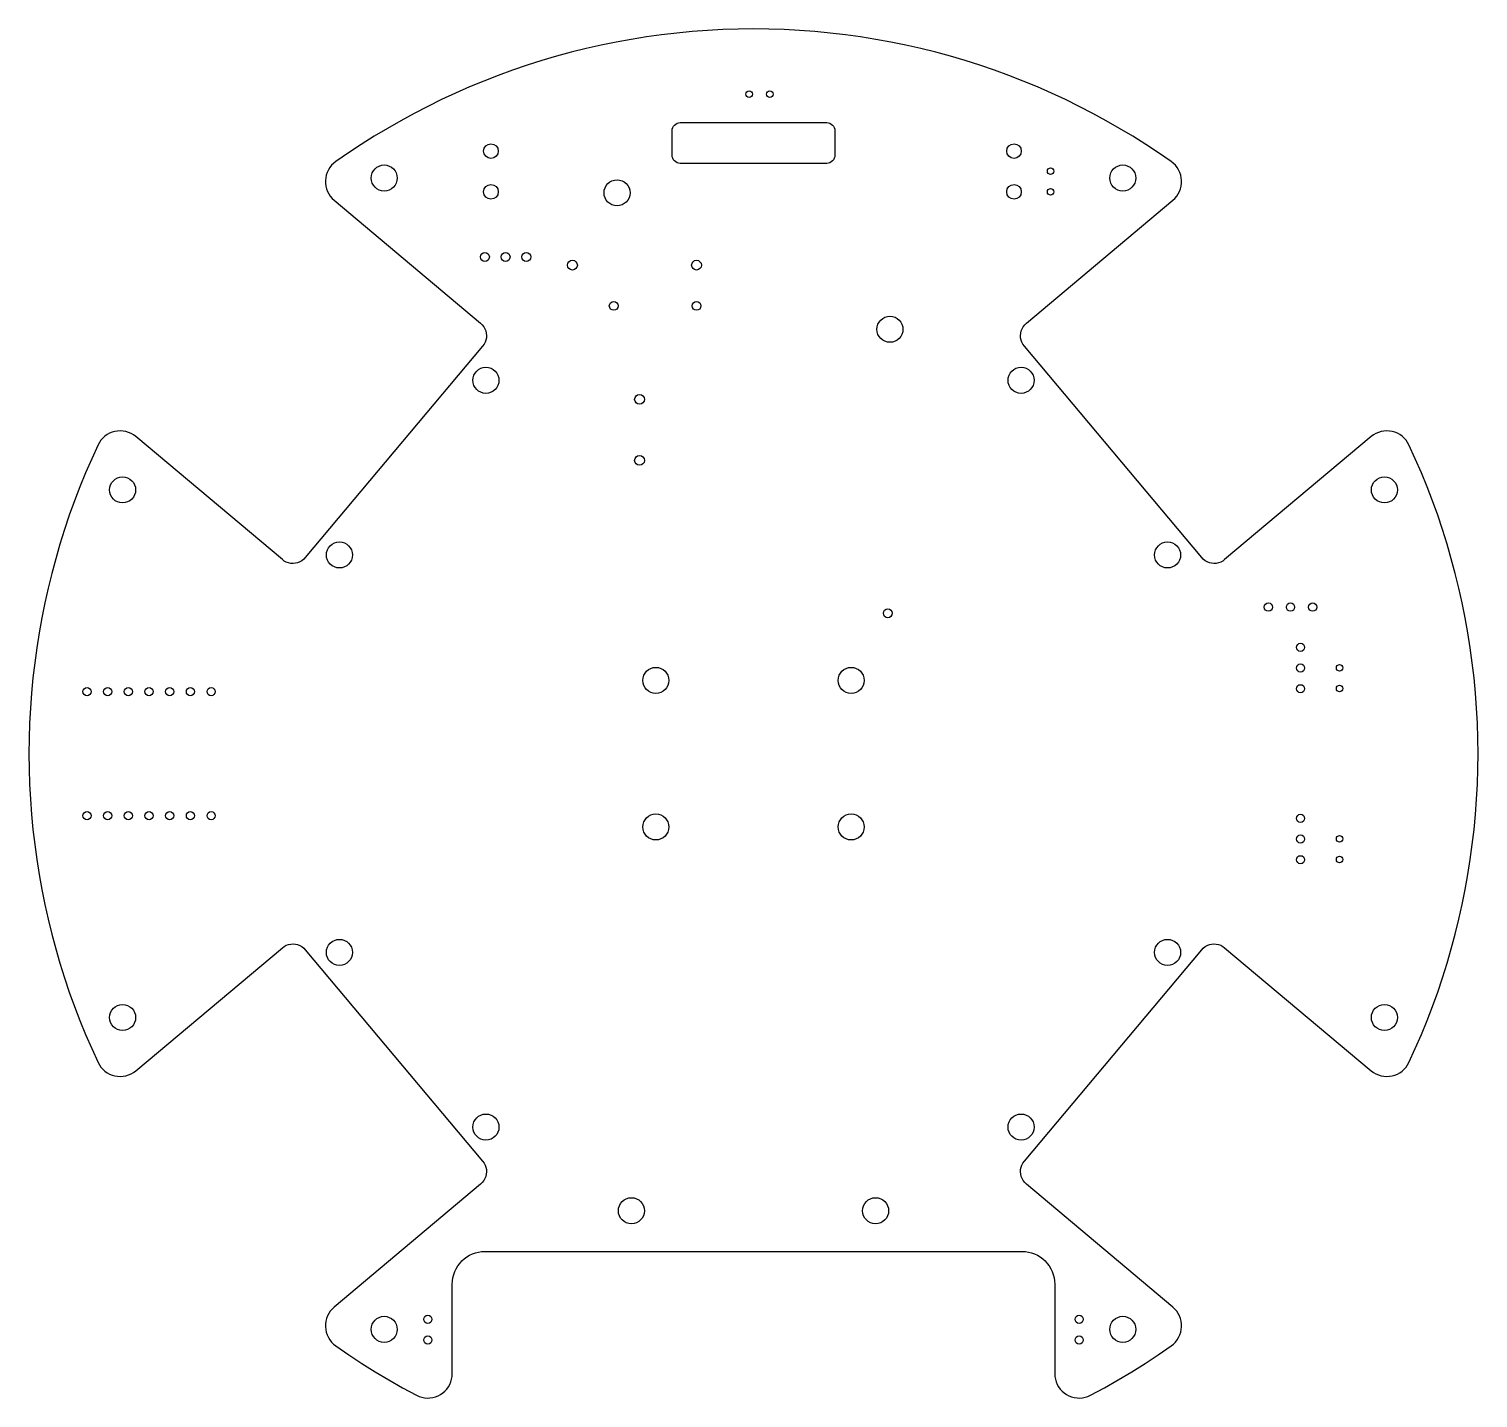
# Model space of a CAD drawing. Header units: millimetres. Extents: x -194 to -16, y 26 to 194.
import ezdxf

# ---------------------------------------------------------------- set-up
doc = ezdxf.new("R2010")
doc.units = ezdxf.units.MM
doc.layers.get('0').update_dxf_attribs({"linetype": 'CONTINUOUS'})

msp = doc.modelspace()

# ---------------------------------------------------------------- linework, layer by layer
for points in [[(-145.758144, 25.965877), (-145.422614, 25.898416), (-145.081585, 25.86961), (-144.739493, 25.879832), (-144.400792, 25.928951), (-144.06989, 26.016326), (-143.751092, 26.140822), (-143.448549, 26.300817), (-143.166196, 26.494229), (-142.90771, 26.718541), (-142.676455, 26.970834), (-142.475439, 27.247824), (-142.307279, 27.545907), (-142.174164, 27.861202), (-142.077825, 28.189607), (-142.019518, 28.526848), (-142, 28.868535), (-142, 39.868535), (-141.980671, 40.260598), (-141.923072, 40.648886), (-141.827692, 41.029658), (-141.69545, 41.399248), (-141.527619, 41.754097), (-141.325816, 42.090787), (-141.091984, 42.406077), (-140.828375, 42.696929), (-140.537527, 42.960543), (-140.222241, 43.19438), (-139.885554, 43.396189), (-139.530708, 43.564025), (-139.16112, 43.696273), (-138.78035, 43.791659), (-138.392063, 43.849265), (-138, 43.868535), (-72, 43.868535), (-71.607927, 43.849339), (-71.219631, 43.79174), (-70.83885, 43.696358), (-70.469251, 43.564112), (-70.114395, 43.396275), (-69.777699, 43.194465), (-69.462405, 42.960624), (-69.17155, 42.697004), (-68.907935, 42.406145), (-68.674099, 42.090847), (-68.472294, 41.754148), (-68.304463, 41.399289), (-68.172223, 41.029688), (-68.076848, 40.648906), (-68.019255, 40.260608), (-68, 39.868535), (-68, 28.868535), (-67.980452, 28.526851), (-67.922145, 28.189614), (-67.825807, 27.861213), (-67.692694, 27.54592), (-67.524535, 27.247841), (-67.323522, 26.970853), (-67.092268, 26.718563), (-66.833785, 26.494253), (-66.551436, 26.300843), (-66.248895, 26.14085), (-65.930101, 26.016355), (-65.599202, 25.928981), (-65.260504, 25.879863), (-64.918416, 25.86964), (-64.57739, 25.898447), (-64.241864, 25.965907), (-63.916205, 26.071143), (-63.604651, 26.212786), (-61.896693, 27.134058), (-60.209226, 28.092349), (-58.543055, 29.087205), (-56.898971, 30.118151), (-55.277756, 31.1847), (-53.68018, 32.286342), (-53.411923, 32.499643), (-53.169744, 32.742148), (-52.956804, 33.010691), (-52.775881, 33.301769), (-52.629337, 33.611582), (-52.519084, 33.936087), (-52.446561, 34.271049), (-52.412714, 34.612097), (-52.417986, 34.954779), (-52.462306, 35.294625), (-52.545098, 35.627198), (-52.66528, 35.948158), (-52.821284, 36.253317), (-53.011074, 36.538692), (-53.232173, 36.800559), (-53.481696, 37.0355), (-71.48374, 52.141009), (-71.688692, 52.339563), (-71.863306, 52.565259), (-72.004021, 52.813509), (-72.107974, 53.079258), (-72.173049, 53.357096), (-72.19792, 53.641367), (-72.182081, 53.926284), (-72.125855, 54.206047), (-72.030386, 54.474961), (-71.897618, 54.72755), (-71.730254, 54.958673), (-49.941682, 80.925281), (-49.743138, 81.130241), (-49.517439, 81.304851), (-49.269188, 81.445564), (-49.003438, 81.549515), (-48.725599, 81.614588), (-48.441327, 81.639457), (-48.15641, 81.623618), (-47.876647, 81.567392), (-47.607733, 81.471924), (-47.355143, 81.339158), (-47.124018, 81.171795), (-29.121973, 66.066286), (-28.84727, 65.861348), (-28.55099, 65.689071), (-28.236995, 65.551711), (-27.909381, 65.45106), (-27.572426, 65.388432), (-27.230527, 65.364645), (-26.888146, 65.380009), (-26.549751, 65.434323), (-26.219759, 65.526879), (-25.902477, 65.656468), (-25.602047, 65.821399), (-25.322388, 66.019521), (-25.067151, 66.248246), (-24.839667, 66.504589), (-24.642906, 66.785206), (-24.479434, 67.086434), (-23.70268, 68.781968), (-22.961625, 70.493406), (-22.256593, 72.219996), (-21.587895, 73.96098), (-20.955824, 75.715593), (-20.360657, 77.483065), (-19.802656, 79.262621), (-19.282067, 81.053478), (-18.799116, 82.85485), (-18.354018, 84.665946), (-17.946966, 86.485971), (-17.57814, 88.314125), (-17.247702, 90.149607), (-16.955796, 91.99161), (-16.702552, 93.839324), (-16.48808, 95.69194), (-16.312474, 97.548642), (-16.175811, 99.408617), (-16.078153, 101.271047), (-16.01954, 103.135114), (-16, 105), (-16.01954, 106.864886), (-16.078153, 108.728953), (-16.175811, 110.591383), (-16.312474, 112.451358), (-16.48808, 114.30806), (-16.702552, 116.160676), (-16.955796, 118.00839), (-17.247702, 119.850393), (-17.57814, 121.685875), (-17.946966, 123.514029), (-18.354018, 125.334054), (-18.799116, 127.14515), (-19.282067, 128.946522), (-19.802656, 130.737379), (-20.360657, 132.516935), (-20.955824, 134.284407), (-21.587895, 136.03902), (-22.256593, 137.780004), (-22.961625, 139.506594), (-23.70268, 141.218032), (-24.479434, 142.913566), (-24.642898, 143.214799), (-24.83966, 143.495416), (-25.067144, 143.751761), (-25.322382, 143.980487), (-25.602042, 144.178609), (-25.902473, 144.343541), (-26.219756, 144.47313), (-26.549749, 144.565686), (-26.888145, 144.620001), (-27.230527, 144.635364), (-27.572427, 144.611577), (-27.909384, 144.548949), (-28.236998, 144.448298), (-28.550994, 144.310937), (-28.847275, 144.13866), (-29.121973, 143.933714), (-47.124018, 128.828205), (-47.355148, 128.660851), (-47.607737, 128.528086), (-47.87665, 128.432618), (-48.156411, 128.376392), (-48.441327, 128.360553), (-48.725597, 128.385423), (-49.003434, 128.450495), (-49.269183, 128.554445), (-49.517433, 128.695157), (-49.743131, 128.869767), (-49.941682, 129.074719), (-71.730254, 155.041327), (-71.897624, 155.272446), (-72.030393, 155.525037), (-72.125862, 155.793951), (-72.182088, 156.073715), (-72.197927, 156.358633), (-72.173056, 156.642905), (-72.107981, 156.920745), (-72.004028, 157.186494), (-71.863311, 157.434745), (-71.688697, 157.660442), (-71.48374, 157.858991), (-53.481696, 172.9645), (-53.232159, 173.199431), (-53.011051, 173.461296), (-52.821253, 173.74667), (-52.665242, 174.051829), (-52.545055, 174.372791), (-52.462259, 174.705367), (-52.417936, 175.045215), (-52.412664, 175.387902), (-52.446512, 175.728953), (-52.519038, 176.063918), (-52.629296, 176.388425), (-52.775846, 176.69824), (-52.956776, 176.989317), (-53.169724, 177.257859), (-53.411911, 177.50036), (-53.680177, 177.713656), (-55.2326, 178.784862), (-56.807375, 179.82293), (-58.403794, 180.827394), (-60.021141, 181.797801), (-61.658689, 182.733717), (-63.315702, 183.634721), (-64.991437, 184.500408), (-66.68514, 185.33039), (-68.396051, 186.124293), (-70.123403, 186.881762), (-71.866418, 187.602456), (-73.624314, 188.286051), (-75.396301, 188.932241), (-77.181584, 189.540734), (-78.979362, 190.111259), (-80.788825, 190.643558), (-82.609163, 191.137393), (-84.439556, 191.592541), (-86.279184, 192.008799), (-88.12722, 192.385979), (-89.982833, 192.723912), (-91.845192, 193.022446), (-93.713458, 193.281447), (-95.586793, 193.5008), (-97.464356, 193.680404), (-99.345304, 193.82018), (-101.228791, 193.920065), (-103.113972, 193.980014), (-105, 194), (-106.886028, 193.980014), (-108.771209, 193.920065), (-110.654696, 193.82018), (-112.535644, 193.680404), (-114.413207, 193.5008), (-116.286542, 193.281447), (-118.154808, 193.022446), (-120.017167, 192.723912), (-121.87278, 192.385979), (-123.720816, 192.008799), (-125.560444, 191.592541), (-127.390837, 191.137393), (-129.211175, 190.643558), (-131.020638, 190.111259), (-132.818416, 189.540734), (-134.603699, 188.932241), (-136.375686, 188.286051), (-138.133582, 187.602456), (-139.876597, 186.881762), (-141.603949, 186.124293), (-143.31486, 185.33039), (-145.008563, 184.500408), (-146.684298, 183.634721), (-148.341311, 182.733717), (-149.978859, 181.797801), (-151.596206, 180.827394), (-153.192625, 179.82293), (-154.7674, 178.784862), (-156.319823, 177.713656), (-156.588054, 177.500319), (-156.830236, 177.25782), (-157.043179, 176.989281), (-157.224105, 176.698207), (-157.370653, 176.388397), (-157.480909, 176.063895), (-157.553435, 175.728935), (-157.587284, 175.387889), (-157.582014, 175.045208), (-157.537695, 174.705364), (-157.454904, 174.372792), (-157.334722, 174.051833), (-157.178718, 173.746676), (-156.988928, 173.461303), (-156.767828, 173.199438), (-156.518304, 172.9645), (-138.51626, 157.858991), (-138.311308, 157.660437), (-138.136694, 157.434741), (-137.995979, 157.186491), (-137.892026, 156.920742), (-137.826951, 156.642904), (-137.80208, 156.358633), (-137.817919, 156.073716), (-137.874145, 155.793953), (-137.969614, 155.525039), (-138.102382, 155.27245), (-138.269746, 155.041327), (-160.058318, 129.074719), (-160.256862, 128.869759), (-160.482561, 128.695149), (-160.730812, 128.554436), (-160.996562, 128.450485), (-161.274401, 128.385412), (-161.558673, 128.360543), (-161.84359, 128.376382), (-162.123353, 128.432608), (-162.392267, 128.528076), (-162.644857, 128.660842), (-162.875982, 128.828205), (-180.878027, 143.933714), (-181.15273, 144.138652), (-181.44901, 144.310929), (-181.763005, 144.448289), (-182.090619, 144.54894), (-182.427574, 144.611568), (-182.769473, 144.635355), (-183.111854, 144.619991), (-183.450249, 144.565677), (-183.780241, 144.473121), (-184.097523, 144.343532), (-184.397953, 144.178601), (-184.677612, 143.980479), (-184.932849, 143.751754), (-185.160333, 143.495411), (-185.357094, 143.214794), (-185.520566, 142.913566), (-186.297319, 141.218033), (-187.038374, 139.506596), (-187.743405, 137.780007), (-188.412103, 136.039025), (-189.044174, 134.284413), (-189.63934, 132.516941), (-190.197341, 130.737387), (-190.71793, 128.946532), (-191.20088, 127.145161), (-191.645979, 125.334066), (-192.053031, 123.514042), (-192.421857, 121.685889), (-192.752295, 119.850408), (-193.044201, 118.008407), (-193.297445, 116.160694), (-193.511918, 114.30808), (-193.687524, 112.451378), (-193.824187, 110.591405), (-193.921846, 108.728976), (-193.980459, 106.86491), (-194, 105.000025), (-193.98046, 103.13514), (-193.921848, 101.271074), (-193.82419, 99.408646), (-193.687528, 97.548672), (-193.511923, 95.691971), (-193.297452, 93.839356), (-193.044208, 91.991643), (-192.752304, 90.149641), (-192.421866, 88.314161), (-192.053041, 86.486007), (-191.645991, 84.665983), (-191.200893, 82.854888), (-190.717944, 81.053517), (-190.197355, 79.262661), (-189.639356, 77.483107), (-189.04419, 75.715635), (-188.41212, 73.961023), (-187.743423, 72.22004), (-187.038393, 70.49345), (-186.297339, 68.782013), (-185.520587, 67.08648), (-185.357127, 66.785242), (-185.160367, 66.504618), (-184.932885, 66.248268), (-184.677648, 66.019537), (-184.397988, 65.82141), (-184.097555, 65.656473), (-183.780271, 65.526879), (-183.450276, 65.434319), (-183.111877, 65.380002), (-182.769492, 65.364635), (-182.427588, 65.388421), (-182.090629, 65.451048), (-181.763011, 65.551699), (-181.449011, 65.68906), (-181.152728, 65.861338), (-180.878027, 66.066286), (-162.875982, 81.171795), (-162.644852, 81.339149), (-162.392263, 81.471914), (-162.12335, 81.567382), (-161.843589, 81.623608), (-161.558673, 81.639447), (-161.274403, 81.614577), (-160.996566, 81.549505), (-160.730817, 81.445555), (-160.482567, 81.304843), (-160.256869, 81.130233), (-160.058318, 80.925281), (-138.269746, 54.958673), (-138.102376, 54.727554), (-137.969607, 54.474963), (-137.874138, 54.206049), (-137.817912, 53.926285), (-137.802073, 53.641367), (-137.826944, 53.357095), (-137.892019, 53.079255), (-137.995972, 52.813506), (-138.136689, 52.565255), (-138.311303, 52.339558), (-138.51626, 52.141009), (-156.518304, 37.0355), (-156.767865, 36.800596), (-156.988968, 36.538728), (-157.178762, 36.25335), (-157.334769, 35.948187), (-157.454952, 35.627223), (-157.537744, 35.294646), (-157.582064, 34.954796), (-157.587334, 34.612109), (-157.553485, 34.271057), (-157.480958, 33.936092), (-157.3707, 33.611584), (-157.22415, 33.301769), (-157.043221, 33.01069), (-156.830273, 32.742147), (-156.588087, 32.499643), (-156.319823, 32.286344), (-154.722244, 31.184705), (-153.10103, 30.118155), (-151.456946, 29.087206), (-149.790775, 28.09235), (-148.103308, 27.134058), (-146.395349, 26.212786), (-146.083806, 26.071115)], [(-95.80491, 177.519215), (-96, 177.5), (-114, 177.5), (-114.19509, 177.519215), (-114.382683, 177.57612), (-114.55557, 177.66853), (-114.707107, 177.792893), (-114.83147, 177.94443), (-114.92388, 178.117317), (-114.980785, 178.30491), (-115, 178.5), (-115, 181.5), (-114.980785, 181.69509), (-114.92388, 181.882683), (-114.83147, 182.05557), (-114.707107, 182.207107), (-114.55557, 182.33147), (-114.382683, 182.42388), (-114.19509, 182.480785), (-114, 182.5), (-96, 182.5), (-95.80491, 182.480785), (-95.617317, 182.42388), (-95.44443, 182.33147), (-95.292893, 182.207107), (-95.16853, 182.05557), (-95.07612, 181.882683), (-95.019215, 181.69509), (-95, 181.5), (-95, 178.5), (-95.019215, 178.30491), (-95.07612, 178.117317), (-95.16853, 177.94443), (-95.292893, 177.792893), (-95.44443, 177.66853), (-95.617317, 177.57612)]]:
    msp.add_lwpolyline(points, close=True)
for centre, radius in [((-105.54, 186), 0.4), ((-103, 186), 0.4), ((-137.25, 179), 0.9), ((-73, 179), 0.9), ((-150.362, 175.699), 1.6), ((-68.5, 176.54), 0.4), ((-59.6379, 175.699), 1.6), ((-137.25, 174), 0.9), ((-121.764, 173.882), 1.6), ((-73, 174), 0.9), ((-68.5, 174), 0.4), ((-138, 166), 0.55), ((-135.46, 166), 0.55), ((-132.92, 166), 0.55), ((-127.24, 165), 0.6), ((-112, 165), 0.6), ((-122.16, 160), 0.55), ((-112, 160), 0.55), ((-88.236, 157.118), 1.6), ((-137.867, 150.854), 1.6), ((-72.1331, 150.854), 1.6), ((-119, 148.512754), 0.6), ((-119, 141.012754), 0.6), ((-182.501, 137.396), 1.6), ((-27.4985, 137.396), 1.6), ((-155.865, 129.405), 1.6), ((-54.1351, 129.405), 1.6), ((-41.75, 123), 0.508), ((-39.0322, 123), 0.508), ((-36.3144, 123), 0.508), ((-88.5, 122.25), 0.55), ((-37.8, 118.055), 0.5), ((-37.8, 115.515), 0.5), ((-33, 115.54), 0.4), ((-117, 114), 1.6), ((-93, 114), 1.6), ((-186.87, 112.62), 0.5), ((-184.33, 112.62), 0.5), ((-181.79, 112.62), 0.5), ((-179.25, 112.62), 0.5), ((-176.71, 112.62), 0.5), ((-174.17, 112.62), 0.5), ((-171.63, 112.62), 0.5), ((-37.8, 112.975), 0.5), ((-33, 113), 0.4), ((-186.87, 97.38), 0.5), ((-184.33, 97.38), 0.5), ((-181.79, 97.38), 0.5), ((-179.25, 97.38), 0.5), ((-176.71, 97.38), 0.5), ((-174.17, 97.38), 0.5), ((-171.63, 97.38), 0.5), ((-117, 96), 1.6), ((-93, 96), 1.6), ((-37.8, 97.055), 0.5), ((-37.8, 94.515), 0.5), ((-33, 94.54), 0.4), ((-37.8, 91.975), 0.5), ((-33, 92), 0.4), ((-155.865, 80.595), 1.6), ((-54.1351, 80.595), 1.6), ((-182.501, 72.6037), 1.6), ((-27.4985, 72.6037), 1.6), ((-137.867, 59.1457), 1.6), ((-72.133128, 59.145717), 1.6), ((-120, 48.8685), 1.6), ((-90, 48.8685), 1.6), ((-150.362, 34.3015), 1.6), ((-145, 35.54), 0.5), ((-65, 35.54), 0.5), ((-59.6379, 34.3015), 1.6), ((-145, 33), 0.5), ((-65, 33), 0.5)]:
    msp.add_circle(centre, radius)

doc.saveas('drawing.dxf')
